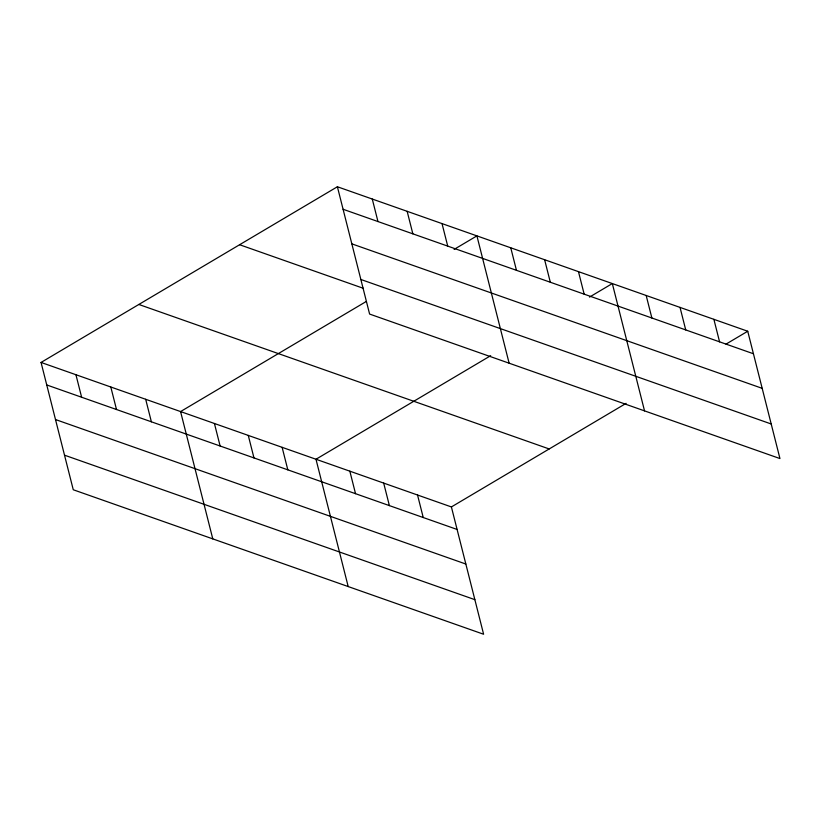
<?xml version="1.0" encoding="UTF-8"?>
<svg xmlns="http://www.w3.org/2000/svg" width="821" height="821" viewBox="0 0 821 821"><rect width="100%" height="100%" fill="white"/><g stroke="black" fill="none" stroke-linecap="round" stroke-linejoin="round"><path stroke-width="1.23" d="M41.05 362.441L451.396 506.937L483.61 634.243L73.264 489.757L41.05 362.441L337.39 186.757L747.736 331.243L779.95 458.559L369.604 314.063L337.39 186.757M366.115 301.564L180.569 411.567L212.783 538.884M454.095 249.41L476.909 235.884L509.123 363.19M490.691 355.678L315.982 459.257L348.196 586.563M589.509 297.089L612.322 283.563L644.536 410.869M451.396 506.937L626.105 403.357M726 344.132L747.736 331.243M343.086 209.273L753.432 353.759M351.84 243.858L762.186 388.343M360.86 279.479L771.196 423.975M239.599 244.73L363.477 288.356M138.841 304.468L549.187 448.954M46.746 384.957L457.092 529.453M55.5 419.541L465.846 564.037M64.51 455.173L474.856 599.658M713.88 319.328L719.576 341.844M680.024 307.403L685.73 329.919M646.178 295.488L651.874 318.004M578.466 271.648L584.162 294.164M544.621 259.723L550.316 282.239M510.765 247.798L516.46 270.325M442.026 223.599L447.722 246.115M407.154 211.315L412.85 233.831M372.272 199.041L377.968 221.557M417.54 495.012L423.236 517.528M383.684 483.097L389.38 505.613M349.838 471.172L355.534 493.688M282.126 447.332L287.822 469.848M248.27 435.417L253.976 457.933M214.425 423.492L220.12 446.008M145.686 399.293L151.382 421.809M110.804 387.009L116.51 409.525M75.932 374.725L81.628 397.241"/></g></svg>
